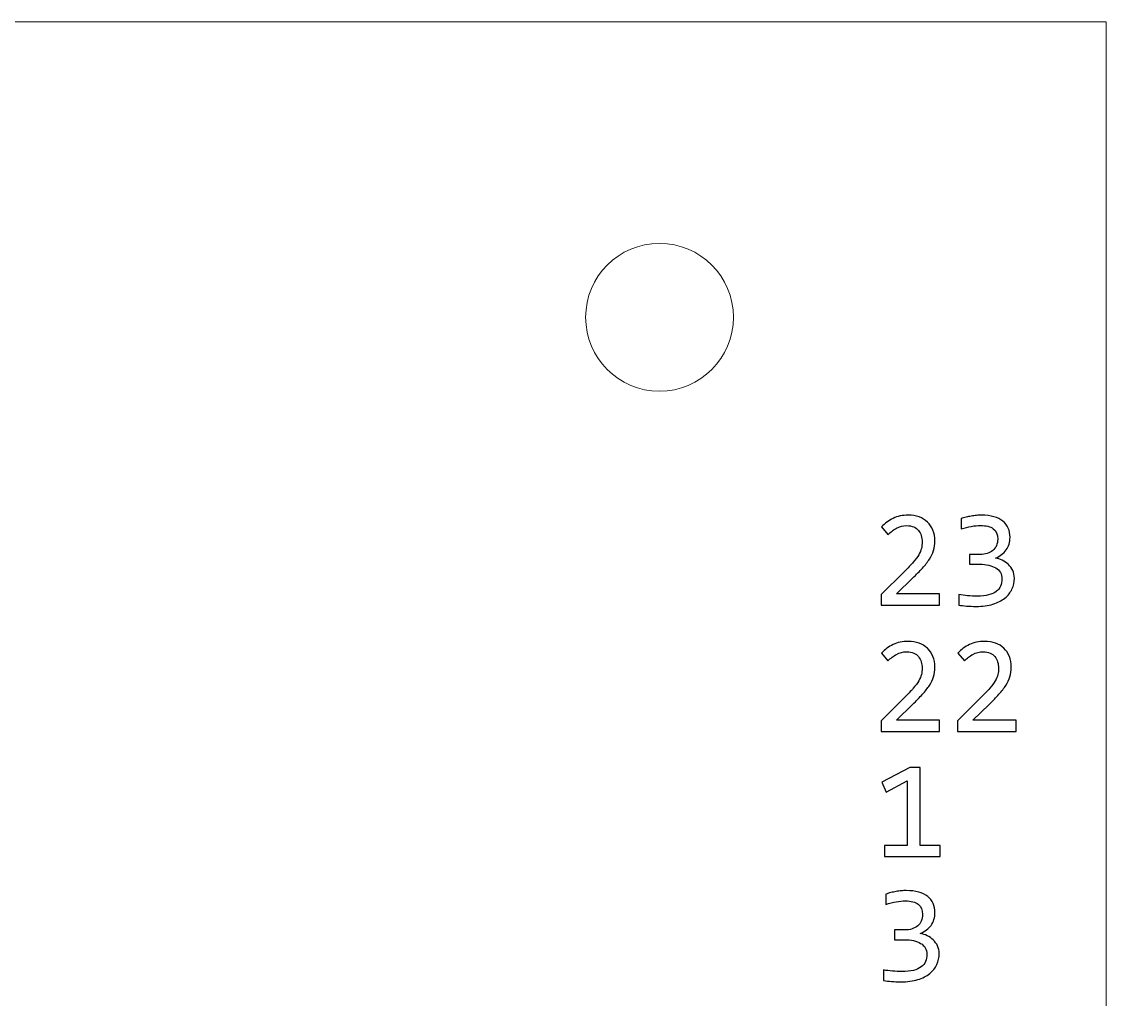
# Model space of a CAD drawing. Header units: millimetres. Extents: x -183.4 to -95.3, y 23.3 to 100.3.
# Drawn here: x -117.36 to -95.34, y 80.45 to 100.3 of the extents above; entities that cross this region are included whole.
import ezdxf

# ---------------------------------------------------------------- set-up
doc = ezdxf.new("R2010")
doc.units = ezdxf.units.MM
doc.header["$MEASUREMENT"] = 0
doc.layers.add('layer 1', color=7, linetype='Continuous')

msp = doc.modelspace()

# ---------------------------------------------------------------- linework, layer by layer
at = {"layer": 'layer 1', "color": 177, "lineweight": 9}
msp.add_lwpolyline([(-183.408, 23.2984), (-95.339, 23.2984), (-95.339, 100.2984), (-183.408, 100.2984), (-183.408, 23.2984)], close=True, dxfattribs=at)
at = {"layer": 'layer 1', "color": 250, "lineweight": 9}
msp.add_open_spline([(-105.908, 94.2984), (-105.908, 95.1268), (-105.2364, 95.7984), (-104.408, 95.7984), (-104.408, 95.7984), (-103.5796, 95.7984), (-102.908, 95.1268), (-102.908, 94.2984), (-102.908, 94.2984), (-102.908, 93.4699), (-103.5796, 92.7984), (-104.408, 92.7984), (-104.408, 92.7984), (-105.2364, 92.7984), (-105.908, 93.4699), (-105.908, 94.2984)], degree=3, knots=[0, 0, 0, 0, 0.2, 0.2, 0.2, 0.2, 0.4, 0.4, 0.4, 0.4, 0.6, 0.6, 0.6, 0.6, 1, 1, 1, 1], dxfattribs=at)
at = {"layer": 'layer 1', "color": 250}
for points, knots in [([(-98.7233, 88.4554), (-98.7233, 88.4554), (-99.9086, 88.4554), (-99.9086, 88.4554), (-99.9086, 88.4554), (-99.9086, 88.4554), (-99.9086, 88.6704), (-99.9086, 88.6704), (-99.9086, 88.6704), (-99.9086, 88.6704), (-99.4434, 89.1332), (-99.4434, 89.1332), (-99.4434, 89.1332), (-99.3672, 89.2089), (-99.3056, 89.2738), (-99.2576, 89.3289), (-99.2576, 89.3289), (-99.2101, 89.3844), (-99.1729, 89.4347), (-99.1461, 89.4799), (-99.1461, 89.4799), (-99.1198, 89.5255), (-99.1019, 89.5683), (-99.0925, 89.6087), (-99.0925, 89.6087), (-99.0836, 89.6492), (-99.0789, 89.6929), (-99.0789, 89.74), (-99.0789, 89.74), (-99.0789, 89.7842), (-99.085, 89.826), (-99.0967, 89.866), (-99.0967, 89.866), (-99.109, 89.906), (-99.1273, 89.9413), (-99.1518, 89.9719), (-99.1518, 89.9719), (-99.1767, 90.002), (-99.2087, 90.026), (-99.2482, 90.0434), (-99.2482, 90.0434), (-99.2877, 90.0608), (-99.3352, 90.0697), (-99.3903, 90.0697), (-99.3903, 90.0697), (-99.4665, 90.0697), (-99.5361, 90.0528), (-99.5986, 90.0184), (-99.5986, 90.0184), (-99.6607, 89.9846), (-99.7181, 89.9403), (-99.7708, 89.8863), (-99.7708, 89.8863), (-99.7708, 89.8863), (-99.903, 90.0448), (-99.903, 90.0448), (-99.903, 90.0448), (-99.8348, 90.1163), (-99.7567, 90.1736), (-99.6678, 90.2165), (-99.6678, 90.2165), (-99.5793, 90.2597), (-99.4759, 90.2814), (-99.3583, 90.2814), (-99.3583, 90.2814), (-99.2783, 90.2814), (-99.2054, 90.2696), (-99.14, 90.2456), (-99.14, 90.2456), (-99.0742, 90.2216), (-99.0173, 90.1873), (-98.9693, 90.1421), (-98.9693, 90.1421), (-98.9218, 90.097), (-98.8846, 90.0419), (-98.8587, 89.9766), (-98.8587, 89.9766), (-98.8324, 89.9117), (-98.8192, 89.8383), (-98.8192, 89.7564), (-98.8192, 89.7564), (-98.8192, 89.6873), (-98.8286, 89.6233), (-98.847, 89.5645), (-98.847, 89.5645), (-98.8653, 89.5057), (-98.8931, 89.4474), (-98.9302, 89.3891), (-98.9302, 89.3891), (-98.9674, 89.3308), (-99.0144, 89.2701), (-99.0709, 89.2075), (-99.0709, 89.2075), (-99.1273, 89.1454), (-99.1941, 89.0768), (-99.2713, 89.0024), (-99.2713, 89.0024), (-99.2713, 89.0024), (-99.5982, 88.684), (-99.5982, 88.684), (-99.5982, 88.684), (-99.5982, 88.684), (-98.7233, 88.684), (-98.7233, 88.684), (-98.7233, 88.684), (-98.7233, 88.684), (-98.7233, 88.4554), (-98.7233, 88.4554)], [0, 0, 0, 0, 0.0357143, 0.0357143, 0.0357143, 0.0357143, 0.0714286, 0.0714286, 0.0714286, 0.0714286, 0.1071429, 0.1071429, 0.1071429, 0.1071429, 0.1428571, 0.1428571, 0.1428571, 0.1428571, 0.1785714, 0.1785714, 0.1785714, 0.1785714, 0.2142857, 0.2142857, 0.2142857, 0.2142857, 0.25, 0.25, 0.25, 0.25, 0.2857143, 0.2857143, 0.2857143, 0.2857143, 0.3214286, 0.3214286, 0.3214286, 0.3214286, 0.3571429, 0.3571429, 0.3571429, 0.3571429, 0.3928571, 0.3928571, 0.3928571, 0.3928571, 0.4285714, 0.4285714, 0.4285714, 0.4285714, 0.4642857, 0.4642857, 0.4642857, 0.4642857, 0.5, 0.5, 0.5, 0.5, 0.5357143, 0.5357143, 0.5357143, 0.5357143, 0.5714286, 0.5714286, 0.5714286, 0.5714286, 0.6071429, 0.6071429, 0.6071429, 0.6071429, 0.6428571, 0.6428571, 0.6428571, 0.6428571, 0.6785714, 0.6785714, 0.6785714, 0.6785714, 0.7142857, 0.7142857, 0.7142857, 0.7142857, 0.75, 0.75, 0.75, 0.75, 0.7857143, 0.7857143, 0.7857143, 0.7857143, 0.8214286, 0.8214286, 0.8214286, 0.8214286, 0.8571429, 0.8571429, 0.8571429, 0.8571429, 0.8928571, 0.8928571, 0.8928571, 0.8928571, 0.9285714, 0.9285714, 0.9285714, 0.9285714, 1, 1, 1, 1]), ([(-97.2054, 89.0024), (-97.2054, 88.9234), (-97.2214, 88.8491), (-97.2539, 88.78), (-97.2539, 88.78), (-97.2859, 88.7103), (-97.3339, 88.6497), (-97.3983, 88.5975), (-97.3983, 88.5975), (-97.4627, 88.5457), (-97.5436, 88.5048), (-97.641, 88.4747), (-97.641, 88.4747), (-97.7384, 88.4451), (-97.8517, 88.43), (-97.9815, 88.43), (-97.9815, 88.43), (-98.053, 88.43), (-98.1175, 88.4324), (-98.1744, 88.4371), (-98.1744, 88.4371), (-98.2313, 88.4418), (-98.2845, 88.4479), (-98.3343, 88.4554), (-98.3343, 88.4554), (-98.3343, 88.4554), (-98.3343, 88.6699), (-98.3343, 88.6699), (-98.3343, 88.6699), (-98.2774, 88.66), (-98.2172, 88.6525), (-98.1537, 88.6468), (-98.1537, 88.6468), (-98.0907, 88.6417), (-98.0258, 88.6388), (-97.9594, 88.6388), (-97.9594, 88.6388), (-97.8696, 88.6388), (-97.7925, 88.6468), (-97.729, 88.6628), (-97.729, 88.6628), (-97.665, 88.6788), (-97.6128, 88.7023), (-97.5723, 88.7324), (-97.5723, 88.7324), (-97.5319, 88.763), (-97.5027, 88.7997), (-97.4844, 88.843), (-97.4844, 88.843), (-97.466, 88.8858), (-97.4566, 88.9347), (-97.4566, 88.9888), (-97.4566, 88.9888), (-97.4566, 89.0387), (-97.4674, 89.0815), (-97.4895, 89.1181), (-97.4895, 89.1181), (-97.5117, 89.1553), (-97.5427, 89.1859), (-97.5827, 89.2108), (-97.5827, 89.2108), (-97.6227, 89.2357), (-97.6706, 89.2541), (-97.7261, 89.2663), (-97.7261, 89.2663), (-97.7816, 89.279), (-97.8428, 89.2851), (-97.9086, 89.2851), (-97.9086, 89.2851), (-97.9086, 89.2851), (-98.1142, 89.2851), (-98.1142, 89.2851), (-98.1142, 89.2851), (-98.1142, 89.2851), (-98.1142, 89.4827), (-98.1142, 89.4827), (-98.1142, 89.4827), (-98.1142, 89.4827), (-97.9058, 89.4827), (-97.9058, 89.4827), (-97.9058, 89.4827), (-97.8513, 89.4827), (-97.8019, 89.4897), (-97.7572, 89.5038), (-97.7572, 89.5038), (-97.7125, 89.5184), (-97.6744, 89.5387), (-97.6429, 89.565), (-97.6429, 89.565), (-97.6109, 89.5918), (-97.5864, 89.6247), (-97.5695, 89.6633), (-97.5695, 89.6633), (-97.5526, 89.7023), (-97.5441, 89.7466), (-97.5441, 89.7959), (-97.5441, 89.7959), (-97.5441, 89.8924), (-97.5737, 89.9625), (-97.6325, 90.0067), (-97.6325, 90.0067), (-97.6913, 90.0504), (-97.7779, 90.0725), (-97.8917, 90.0725), (-97.8917, 90.0725), (-97.9524, 90.0725), (-98.0149, 90.0669), (-98.0794, 90.0551), (-98.0794, 90.0551), (-98.1438, 90.0434), (-98.213, 90.0255), (-98.2863, 90.002), (-98.2863, 90.002), (-98.2863, 90.002), (-98.2863, 90.2108), (-98.2863, 90.2108), (-98.2863, 90.2108), (-98.2553, 90.2221), (-98.2219, 90.232), (-98.1866, 90.2404), (-98.1866, 90.2404), (-98.1509, 90.2494), (-98.1156, 90.2569), (-98.0803, 90.2625), (-98.0803, 90.2625), (-98.045, 90.2687), (-98.0098, 90.2734), (-97.975, 90.2767), (-97.975, 90.2767), (-97.9402, 90.28), (-97.9063, 90.2814), (-97.8743, 90.2814), (-97.8743, 90.2814), (-97.7788, 90.2814), (-97.6946, 90.271), (-97.6222, 90.2503), (-97.6222, 90.2503), (-97.5498, 90.2296), (-97.4891, 90.2), (-97.4402, 90.1614), (-97.4402, 90.1614), (-97.3917, 90.1228), (-97.355, 90.0763), (-97.3301, 90.0213), (-97.3301, 90.0213), (-97.3052, 89.9657), (-97.2929, 89.9041), (-97.2929, 89.835), (-97.2929, 89.835), (-97.2929, 89.7324), (-97.3193, 89.6459), (-97.372, 89.5763), (-97.372, 89.5763), (-97.4251, 89.5062), (-97.4971, 89.4507), (-97.5893, 89.4093), (-97.5893, 89.4093), (-97.5422, 89.4022), (-97.4961, 89.3872), (-97.4505, 89.3656), (-97.4505, 89.3656), (-97.4049, 89.3435), (-97.364, 89.3148), (-97.3277, 89.2804), (-97.3277, 89.2804), (-97.2911, 89.2461), (-97.2619, 89.2052), (-97.2393, 89.1586), (-97.2393, 89.1586), (-97.2167, 89.1116), (-97.2054, 89.0594), (-97.2054, 89.0024)], [0, 0, 0, 0, 0.0227273, 0.0227273, 0.0227273, 0.0227273, 0.0454545, 0.0454545, 0.0454545, 0.0454545, 0.0681818, 0.0681818, 0.0681818, 0.0681818, 0.0909091, 0.0909091, 0.0909091, 0.0909091, 0.1136364, 0.1136364, 0.1136364, 0.1136364, 0.1363636, 0.1363636, 0.1363636, 0.1363636, 0.1590909, 0.1590909, 0.1590909, 0.1590909, 0.1818182, 0.1818182, 0.1818182, 0.1818182, 0.2045455, 0.2045455, 0.2045455, 0.2045455, 0.2272727, 0.2272727, 0.2272727, 0.2272727, 0.25, 0.25, 0.25, 0.25, 0.2727273, 0.2727273, 0.2727273, 0.2727273, 0.2954545, 0.2954545, 0.2954545, 0.2954545, 0.3181818, 0.3181818, 0.3181818, 0.3181818, 0.3409091, 0.3409091, 0.3409091, 0.3409091, 0.3636364, 0.3636364, 0.3636364, 0.3636364, 0.3863636, 0.3863636, 0.3863636, 0.3863636, 0.4090909, 0.4090909, 0.4090909, 0.4090909, 0.4318182, 0.4318182, 0.4318182, 0.4318182, 0.4545455, 0.4545455, 0.4545455, 0.4545455, 0.4772727, 0.4772727, 0.4772727, 0.4772727, 0.5, 0.5, 0.5, 0.5, 0.5227273, 0.5227273, 0.5227273, 0.5227273, 0.5454545, 0.5454545, 0.5454545, 0.5454545, 0.5681818, 0.5681818, 0.5681818, 0.5681818, 0.5909091, 0.5909091, 0.5909091, 0.5909091, 0.6136364, 0.6136364, 0.6136364, 0.6136364, 0.6363636, 0.6363636, 0.6363636, 0.6363636, 0.6590909, 0.6590909, 0.6590909, 0.6590909, 0.6818182, 0.6818182, 0.6818182, 0.6818182, 0.7045455, 0.7045455, 0.7045455, 0.7045455, 0.7272727, 0.7272727, 0.7272727, 0.7272727, 0.75, 0.75, 0.75, 0.75, 0.7727273, 0.7727273, 0.7727273, 0.7727273, 0.7954545, 0.7954545, 0.7954545, 0.7954545, 0.8181818, 0.8181818, 0.8181818, 0.8181818, 0.8409091, 0.8409091, 0.8409091, 0.8409091, 0.8636364, 0.8636364, 0.8636364, 0.8636364, 0.8863636, 0.8863636, 0.8863636, 0.8863636, 0.9090909, 0.9090909, 0.9090909, 0.9090909, 0.9318182, 0.9318182, 0.9318182, 0.9318182, 0.9545455, 0.9545455, 0.9545455, 0.9545455, 1, 1, 1, 1]), ([(-98.7233, 85.8938), (-98.7233, 85.8938), (-99.9086, 85.8938), (-99.9086, 85.8938), (-99.9086, 85.8938), (-99.9086, 85.8938), (-99.9086, 86.1088), (-99.9086, 86.1088), (-99.9086, 86.1088), (-99.9086, 86.1088), (-99.4434, 86.5716), (-99.4434, 86.5716), (-99.4434, 86.5716), (-99.3672, 86.6473), (-99.3056, 86.7122), (-99.2576, 86.7673), (-99.2576, 86.7673), (-99.2101, 86.8228), (-99.1729, 86.8731), (-99.1461, 86.9183), (-99.1461, 86.9183), (-99.1198, 86.9639), (-99.1019, 87.0067), (-99.0925, 87.0471), (-99.0925, 87.0471), (-99.0836, 87.0876), (-99.0789, 87.1313), (-99.0789, 87.1784), (-99.0789, 87.1784), (-99.0789, 87.2226), (-99.085, 87.2644), (-99.0967, 87.3044), (-99.0967, 87.3044), (-99.109, 87.3444), (-99.1273, 87.3797), (-99.1518, 87.4103), (-99.1518, 87.4103), (-99.1767, 87.4404), (-99.2087, 87.4644), (-99.2482, 87.4818), (-99.2482, 87.4818), (-99.2877, 87.4992), (-99.3352, 87.5081), (-99.3903, 87.5081), (-99.3903, 87.5081), (-99.4665, 87.5081), (-99.5361, 87.4912), (-99.5986, 87.4568), (-99.5986, 87.4568), (-99.6607, 87.423), (-99.7181, 87.3787), (-99.7708, 87.3247), (-99.7708, 87.3247), (-99.7708, 87.3247), (-99.903, 87.4832), (-99.903, 87.4832), (-99.903, 87.4832), (-99.8348, 87.5547), (-99.7567, 87.612), (-99.6678, 87.6549), (-99.6678, 87.6549), (-99.5793, 87.6981), (-99.4759, 87.7198), (-99.3583, 87.7198), (-99.3583, 87.7198), (-99.2783, 87.7198), (-99.2054, 87.708), (-99.14, 87.684), (-99.14, 87.684), (-99.0742, 87.66), (-99.0173, 87.6257), (-98.9693, 87.5805), (-98.9693, 87.5805), (-98.9218, 87.5354), (-98.8846, 87.4803), (-98.8587, 87.415), (-98.8587, 87.415), (-98.8324, 87.3501), (-98.8192, 87.2767), (-98.8192, 87.1948), (-98.8192, 87.1948), (-98.8192, 87.1257), (-98.8286, 87.0617), (-98.847, 87.0029), (-98.847, 87.0029), (-98.8653, 86.9441), (-98.8931, 86.8858), (-98.9302, 86.8275), (-98.9302, 86.8275), (-98.9674, 86.7692), (-99.0144, 86.7085), (-99.0709, 86.6459), (-99.0709, 86.6459), (-99.1273, 86.5838), (-99.1941, 86.5152), (-99.2713, 86.4408), (-99.2713, 86.4408), (-99.2713, 86.4408), (-99.5982, 86.1224), (-99.5982, 86.1224), (-99.5982, 86.1224), (-99.5982, 86.1224), (-98.7233, 86.1224), (-98.7233, 86.1224), (-98.7233, 86.1224), (-98.7233, 86.1224), (-98.7233, 85.8938), (-98.7233, 85.8938)], [0, 0, 0, 0, 0.0357143, 0.0357143, 0.0357143, 0.0357143, 0.0714286, 0.0714286, 0.0714286, 0.0714286, 0.1071429, 0.1071429, 0.1071429, 0.1071429, 0.1428571, 0.1428571, 0.1428571, 0.1428571, 0.1785714, 0.1785714, 0.1785714, 0.1785714, 0.2142857, 0.2142857, 0.2142857, 0.2142857, 0.25, 0.25, 0.25, 0.25, 0.2857143, 0.2857143, 0.2857143, 0.2857143, 0.3214286, 0.3214286, 0.3214286, 0.3214286, 0.3571429, 0.3571429, 0.3571429, 0.3571429, 0.3928571, 0.3928571, 0.3928571, 0.3928571, 0.4285714, 0.4285714, 0.4285714, 0.4285714, 0.4642857, 0.4642857, 0.4642857, 0.4642857, 0.5, 0.5, 0.5, 0.5, 0.5357143, 0.5357143, 0.5357143, 0.5357143, 0.5714286, 0.5714286, 0.5714286, 0.5714286, 0.6071429, 0.6071429, 0.6071429, 0.6071429, 0.6428571, 0.6428571, 0.6428571, 0.6428571, 0.6785714, 0.6785714, 0.6785714, 0.6785714, 0.7142857, 0.7142857, 0.7142857, 0.7142857, 0.75, 0.75, 0.75, 0.75, 0.7857143, 0.7857143, 0.7857143, 0.7857143, 0.8214286, 0.8214286, 0.8214286, 0.8214286, 0.8571429, 0.8571429, 0.8571429, 0.8571429, 0.8928571, 0.8928571, 0.8928571, 0.8928571, 0.9285714, 0.9285714, 0.9285714, 0.9285714, 1, 1, 1, 1]), ([(-97.1716, 85.8938), (-97.1716, 85.8938), (-98.3569, 85.8938), (-98.3569, 85.8938), (-98.3569, 85.8938), (-98.3569, 85.8938), (-98.3569, 86.1088), (-98.3569, 86.1088), (-98.3569, 86.1088), (-98.3569, 86.1088), (-97.8917, 86.5716), (-97.8917, 86.5716), (-97.8917, 86.5716), (-97.8155, 86.6473), (-97.7539, 86.7122), (-97.7059, 86.7673), (-97.7059, 86.7673), (-97.6584, 86.8228), (-97.6212, 86.8731), (-97.5944, 86.9183), (-97.5944, 86.9183), (-97.5681, 86.9639), (-97.5502, 87.0067), (-97.5408, 87.0471), (-97.5408, 87.0471), (-97.5319, 87.0876), (-97.5272, 87.1313), (-97.5272, 87.1784), (-97.5272, 87.1784), (-97.5272, 87.2226), (-97.5333, 87.2644), (-97.545, 87.3044), (-97.545, 87.3044), (-97.5573, 87.3444), (-97.5756, 87.3797), (-97.6001, 87.4103), (-97.6001, 87.4103), (-97.625, 87.4404), (-97.657, 87.4644), (-97.6965, 87.4818), (-97.6965, 87.4818), (-97.736, 87.4992), (-97.7835, 87.5081), (-97.8386, 87.5081), (-97.8386, 87.5081), (-97.9148, 87.5081), (-97.9844, 87.4912), (-98.0469, 87.4568), (-98.0469, 87.4568), (-98.109, 87.423), (-98.1664, 87.3787), (-98.2191, 87.3247), (-98.2191, 87.3247), (-98.2191, 87.3247), (-98.3513, 87.4832), (-98.3513, 87.4832), (-98.3513, 87.4832), (-98.2831, 87.5547), (-98.205, 87.612), (-98.1161, 87.6549), (-98.1161, 87.6549), (-98.0276, 87.6981), (-97.9242, 87.7198), (-97.8066, 87.7198), (-97.8066, 87.7198), (-97.7266, 87.7198), (-97.6537, 87.708), (-97.5883, 87.684), (-97.5883, 87.684), (-97.5225, 87.66), (-97.4656, 87.6257), (-97.4176, 87.5805), (-97.4176, 87.5805), (-97.3701, 87.5354), (-97.3329, 87.4803), (-97.307, 87.415), (-97.307, 87.415), (-97.2807, 87.3501), (-97.2675, 87.2767), (-97.2675, 87.1948), (-97.2675, 87.1948), (-97.2675, 87.1257), (-97.2769, 87.0617), (-97.2953, 87.0029), (-97.2953, 87.0029), (-97.3136, 86.9441), (-97.3414, 86.8858), (-97.3785, 86.8275), (-97.3785, 86.8275), (-97.4157, 86.7692), (-97.4627, 86.7085), (-97.5192, 86.6459), (-97.5192, 86.6459), (-97.5756, 86.5838), (-97.6424, 86.5152), (-97.7196, 86.4408), (-97.7196, 86.4408), (-97.7196, 86.4408), (-98.0465, 86.1224), (-98.0465, 86.1224), (-98.0465, 86.1224), (-98.0465, 86.1224), (-97.1716, 86.1224), (-97.1716, 86.1224), (-97.1716, 86.1224), (-97.1716, 86.1224), (-97.1716, 85.8938), (-97.1716, 85.8938)], [0, 0, 0, 0, 0.0357143, 0.0357143, 0.0357143, 0.0357143, 0.0714286, 0.0714286, 0.0714286, 0.0714286, 0.1071429, 0.1071429, 0.1071429, 0.1071429, 0.1428571, 0.1428571, 0.1428571, 0.1428571, 0.1785714, 0.1785714, 0.1785714, 0.1785714, 0.2142857, 0.2142857, 0.2142857, 0.2142857, 0.25, 0.25, 0.25, 0.25, 0.2857143, 0.2857143, 0.2857143, 0.2857143, 0.3214286, 0.3214286, 0.3214286, 0.3214286, 0.3571429, 0.3571429, 0.3571429, 0.3571429, 0.3928571, 0.3928571, 0.3928571, 0.3928571, 0.4285714, 0.4285714, 0.4285714, 0.4285714, 0.4642857, 0.4642857, 0.4642857, 0.4642857, 0.5, 0.5, 0.5, 0.5, 0.5357143, 0.5357143, 0.5357143, 0.5357143, 0.5714286, 0.5714286, 0.5714286, 0.5714286, 0.6071429, 0.6071429, 0.6071429, 0.6071429, 0.6428571, 0.6428571, 0.6428571, 0.6428571, 0.6785714, 0.6785714, 0.6785714, 0.6785714, 0.7142857, 0.7142857, 0.7142857, 0.7142857, 0.75, 0.75, 0.75, 0.75, 0.7857143, 0.7857143, 0.7857143, 0.7857143, 0.8214286, 0.8214286, 0.8214286, 0.8214286, 0.8571429, 0.8571429, 0.8571429, 0.8571429, 0.8928571, 0.8928571, 0.8928571, 0.8928571, 0.9285714, 0.9285714, 0.9285714, 0.9285714, 1, 1, 1, 1]), ([(-98.7108, 83.3538), (-98.7108, 83.3538), (-99.8425, 83.3538), (-99.8425, 83.3538), (-99.8425, 83.3538), (-99.8425, 83.3538), (-99.8425, 83.5768), (-99.8425, 83.5768), (-99.8425, 83.5768), (-99.8425, 83.5768), (-99.3796, 83.5768), (-99.3796, 83.5768), (-99.3796, 83.5768), (-99.3796, 83.5768), (-99.3796, 84.8919), (-99.3796, 84.8919), (-99.3796, 84.8919), (-99.3796, 84.8919), (-99.811, 84.6577), (-99.811, 84.6577), (-99.811, 84.6577), (-99.811, 84.6577), (-99.8989, 84.8609), (-99.8989, 84.8609), (-99.8989, 84.8609), (-99.8989, 84.8609), (-99.326, 85.1628), (-99.326, 85.1628), (-99.326, 85.1628), (-99.326, 85.1628), (-99.1144, 85.1628), (-99.1144, 85.1628), (-99.1144, 85.1628), (-99.1144, 85.1628), (-99.1144, 83.5768), (-99.1144, 83.5768), (-99.1144, 83.5768), (-99.1144, 83.5768), (-98.7108, 83.5768), (-98.7108, 83.5768), (-98.7108, 83.5768), (-98.7108, 83.5768), (-98.7108, 83.3538), (-98.7108, 83.3538)], [0, 0, 0, 0, 0.0833333, 0.0833333, 0.0833333, 0.0833333, 0.1666667, 0.1666667, 0.1666667, 0.1666667, 0.25, 0.25, 0.25, 0.25, 0.3333333, 0.3333333, 0.3333333, 0.3333333, 0.4166667, 0.4166667, 0.4166667, 0.4166667, 0.5, 0.5, 0.5, 0.5, 0.5833333, 0.5833333, 0.5833333, 0.5833333, 0.6666667, 0.6666667, 0.6666667, 0.6666667, 0.75, 0.75, 0.75, 0.75, 0.8333333, 0.8333333, 0.8333333, 0.8333333, 1, 1, 1, 1]), ([(-98.7305, 81.3824), (-98.7305, 81.3034), (-98.7465, 81.2291), (-98.779, 81.16), (-98.779, 81.16), (-98.811, 81.0903), (-98.859, 81.0297), (-98.9234, 80.9775), (-98.9234, 80.9775), (-98.9878, 80.9257), (-99.0687, 80.8848), (-99.1661, 80.8547), (-99.1661, 80.8547), (-99.2635, 80.8251), (-99.3768, 80.81), (-99.5066, 80.81), (-99.5066, 80.81), (-99.5781, 80.81), (-99.6426, 80.8124), (-99.6995, 80.8171), (-99.6995, 80.8171), (-99.7564, 80.8218), (-99.8096, 80.8279), (-99.8594, 80.8354), (-99.8594, 80.8354), (-99.8594, 80.8354), (-99.8594, 81.0499), (-99.8594, 81.0499), (-99.8594, 81.0499), (-99.8025, 81.04), (-99.7423, 81.0325), (-99.6788, 81.0268), (-99.6788, 81.0268), (-99.6158, 81.0217), (-99.5509, 81.0188), (-99.4845, 81.0188), (-99.4845, 81.0188), (-99.3947, 81.0188), (-99.3176, 81.0268), (-99.2541, 81.0428), (-99.2541, 81.0428), (-99.1901, 81.0588), (-99.1379, 81.0823), (-99.0974, 81.1124), (-99.0974, 81.1124), (-99.057, 81.143), (-99.0278, 81.1797), (-99.0095, 81.223), (-99.0095, 81.223), (-98.9911, 81.2658), (-98.9817, 81.3147), (-98.9817, 81.3688), (-98.9817, 81.3688), (-98.9817, 81.4187), (-98.9925, 81.4615), (-99.0146, 81.4981), (-99.0146, 81.4981), (-99.0368, 81.5353), (-99.0678, 81.5659), (-99.1078, 81.5908), (-99.1078, 81.5908), (-99.1478, 81.6157), (-99.1957, 81.6341), (-99.2512, 81.6463), (-99.2512, 81.6463), (-99.3067, 81.659), (-99.3679, 81.6651), (-99.4337, 81.6651), (-99.4337, 81.6651), (-99.4337, 81.6651), (-99.6393, 81.6651), (-99.6393, 81.6651), (-99.6393, 81.6651), (-99.6393, 81.6651), (-99.6393, 81.8627), (-99.6393, 81.8627), (-99.6393, 81.8627), (-99.6393, 81.8627), (-99.4309, 81.8627), (-99.4309, 81.8627), (-99.4309, 81.8627), (-99.3764, 81.8627), (-99.327, 81.8697), (-99.2823, 81.8838), (-99.2823, 81.8838), (-99.2376, 81.8984), (-99.1995, 81.9187), (-99.168, 81.945), (-99.168, 81.945), (-99.136, 81.9718), (-99.1115, 82.0047), (-99.0946, 82.0433), (-99.0946, 82.0433), (-99.0777, 82.0823), (-99.0692, 82.1266), (-99.0692, 82.1759), (-99.0692, 82.1759), (-99.0692, 82.2724), (-99.0988, 82.3425), (-99.1576, 82.3867), (-99.1576, 82.3867), (-99.2164, 82.4304), (-99.303, 82.4525), (-99.4168, 82.4525), (-99.4168, 82.4525), (-99.4775, 82.4525), (-99.54, 82.4469), (-99.6045, 82.4351), (-99.6045, 82.4351), (-99.6689, 82.4234), (-99.7381, 82.4055), (-99.8114, 82.382), (-99.8114, 82.382), (-99.8114, 82.382), (-99.8114, 82.5908), (-99.8114, 82.5908), (-99.8114, 82.5908), (-99.7804, 82.6021), (-99.747, 82.612), (-99.7117, 82.6204), (-99.7117, 82.6204), (-99.676, 82.6294), (-99.6407, 82.6369), (-99.6054, 82.6425), (-99.6054, 82.6425), (-99.5701, 82.6487), (-99.5349, 82.6534), (-99.5001, 82.6567), (-99.5001, 82.6567), (-99.4653, 82.66), (-99.4314, 82.6614), (-99.3994, 82.6614), (-99.3994, 82.6614), (-99.3039, 82.6614), (-99.2197, 82.651), (-99.1473, 82.6303), (-99.1473, 82.6303), (-99.0749, 82.6096), (-99.0142, 82.58), (-98.9653, 82.5414), (-98.9653, 82.5414), (-98.9168, 82.5028), (-98.8801, 82.4563), (-98.8552, 82.4013), (-98.8552, 82.4013), (-98.8303, 82.3457), (-98.818, 82.2841), (-98.818, 82.215), (-98.818, 82.215), (-98.818, 82.1124), (-98.8444, 82.0259), (-98.8971, 81.9563), (-98.8971, 81.9563), (-98.9502, 81.8862), (-99.0222, 81.8307), (-99.1144, 81.7893), (-99.1144, 81.7893), (-99.0673, 81.7822), (-99.0212, 81.7672), (-98.9756, 81.7456), (-98.9756, 81.7456), (-98.93, 81.7235), (-98.8891, 81.6948), (-98.8528, 81.6604), (-98.8528, 81.6604), (-98.8162, 81.6261), (-98.787, 81.5852), (-98.7644, 81.5386), (-98.7644, 81.5386), (-98.7418, 81.4916), (-98.7305, 81.4394), (-98.7305, 81.3824)], [0, 0, 0, 0, 0.0227273, 0.0227273, 0.0227273, 0.0227273, 0.0454545, 0.0454545, 0.0454545, 0.0454545, 0.0681818, 0.0681818, 0.0681818, 0.0681818, 0.0909091, 0.0909091, 0.0909091, 0.0909091, 0.1136364, 0.1136364, 0.1136364, 0.1136364, 0.1363636, 0.1363636, 0.1363636, 0.1363636, 0.1590909, 0.1590909, 0.1590909, 0.1590909, 0.1818182, 0.1818182, 0.1818182, 0.1818182, 0.2045455, 0.2045455, 0.2045455, 0.2045455, 0.2272727, 0.2272727, 0.2272727, 0.2272727, 0.25, 0.25, 0.25, 0.25, 0.2727273, 0.2727273, 0.2727273, 0.2727273, 0.2954545, 0.2954545, 0.2954545, 0.2954545, 0.3181818, 0.3181818, 0.3181818, 0.3181818, 0.3409091, 0.3409091, 0.3409091, 0.3409091, 0.3636364, 0.3636364, 0.3636364, 0.3636364, 0.3863636, 0.3863636, 0.3863636, 0.3863636, 0.4090909, 0.4090909, 0.4090909, 0.4090909, 0.4318182, 0.4318182, 0.4318182, 0.4318182, 0.4545455, 0.4545455, 0.4545455, 0.4545455, 0.4772727, 0.4772727, 0.4772727, 0.4772727, 0.5, 0.5, 0.5, 0.5, 0.5227273, 0.5227273, 0.5227273, 0.5227273, 0.5454545, 0.5454545, 0.5454545, 0.5454545, 0.5681818, 0.5681818, 0.5681818, 0.5681818, 0.5909091, 0.5909091, 0.5909091, 0.5909091, 0.6136364, 0.6136364, 0.6136364, 0.6136364, 0.6363636, 0.6363636, 0.6363636, 0.6363636, 0.6590909, 0.6590909, 0.6590909, 0.6590909, 0.6818182, 0.6818182, 0.6818182, 0.6818182, 0.7045455, 0.7045455, 0.7045455, 0.7045455, 0.7272727, 0.7272727, 0.7272727, 0.7272727, 0.75, 0.75, 0.75, 0.75, 0.7727273, 0.7727273, 0.7727273, 0.7727273, 0.7954545, 0.7954545, 0.7954545, 0.7954545, 0.8181818, 0.8181818, 0.8181818, 0.8181818, 0.8409091, 0.8409091, 0.8409091, 0.8409091, 0.8636364, 0.8636364, 0.8636364, 0.8636364, 0.8863636, 0.8863636, 0.8863636, 0.8863636, 0.9090909, 0.9090909, 0.9090909, 0.9090909, 0.9318182, 0.9318182, 0.9318182, 0.9318182, 0.9545455, 0.9545455, 0.9545455, 0.9545455, 1, 1, 1, 1])]:
    msp.add_open_spline(points, degree=3, knots=knots, dxfattribs=at)

doc.saveas('drawing.dxf')
